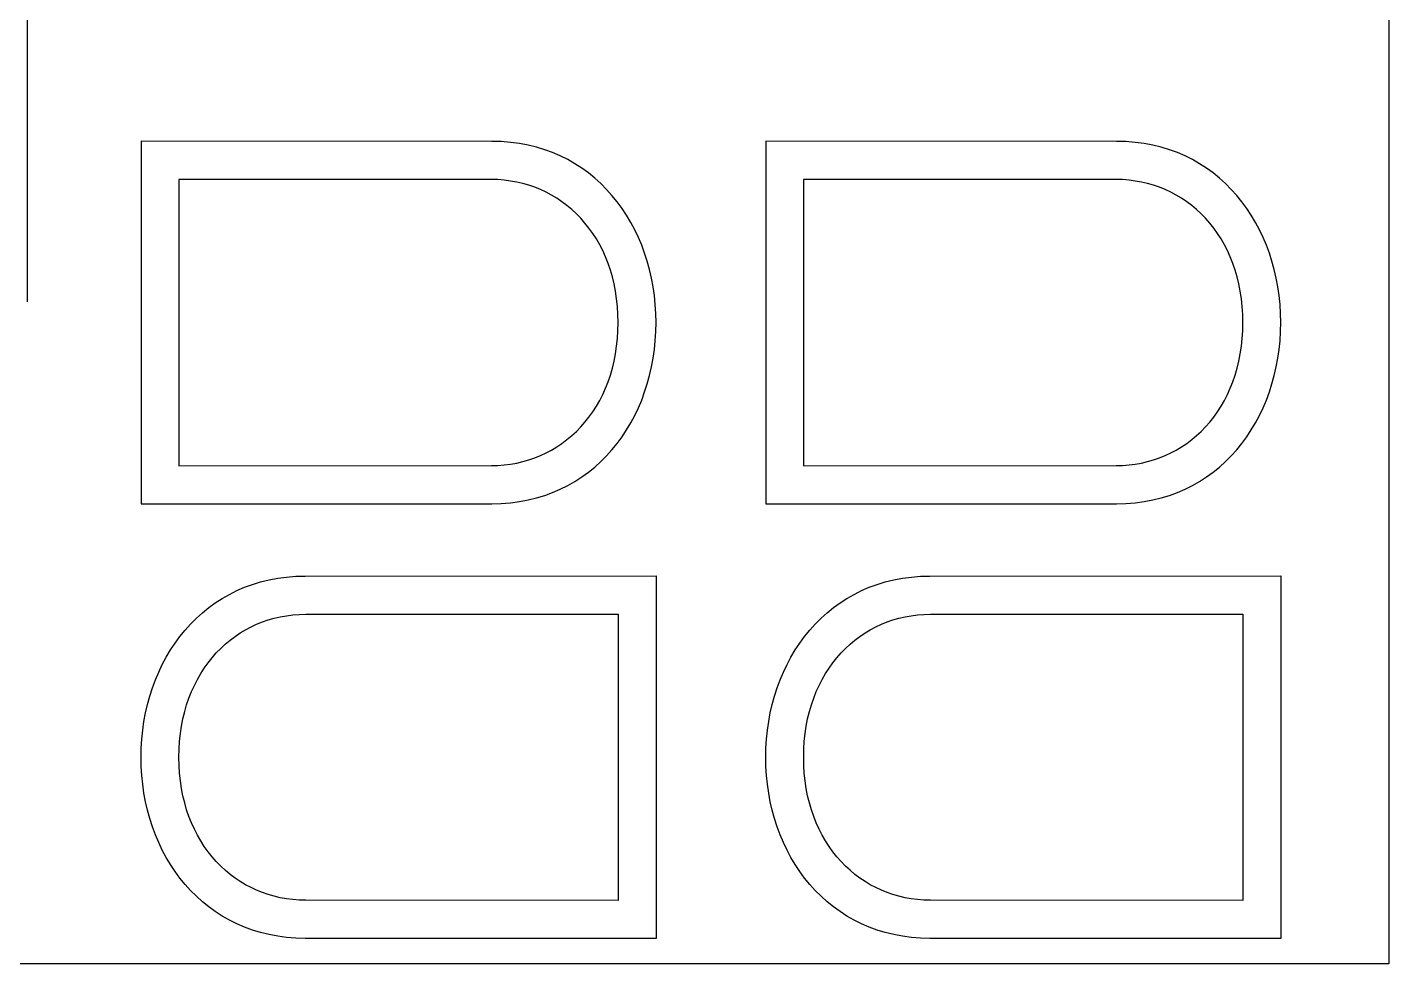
# Model space of a CAD drawing. Extents: x -7719 to 7719, y -4868 to 4868.
# Drawn here: x 818 to 2534, y -1563 to -383 of the extents above; entities that cross this region are included whole.
import ezdxf

# ---------------------------------------------------------------- set-up
doc = ezdxf.new("R2010")
doc.units = 0
doc.header["$MEASUREMENT"] = 0
doc.layers.get('0').update_dxf_attribs({"linetype": 'CONTINUOUS'})

msp = doc.modelspace()

# ---------------------------------------------------------------- linework, layer by layer
for p, q in [((2534.3, 1562.6), (2534.3, -1562.6)), ((818.4, -72.7), (818.4, -728.8)), ((1404, -526.9), (961.8, -526.7)), ((961.8, -526.7), (961.8, -983.5)), ((1415.8, -527.2), (1404, -526.9)), ((1427.3, -528.1), (1415.8, -527.2)), ((1438.6, -529.6), (1427.3, -528.1)), ((1449.5, -531.6), (1438.6, -529.6)), ((1460.2, -534.3), (1449.5, -531.6)), ((2191.3, -526.9), (1749.1, -526.7)), ((1749.1, -526.7), (1749.1, -983.5)), ((2203.1, -527.2), (2191.3, -526.9)), ((2214.7, -528.1), (2203.1, -527.2)), ((2225.9, -529.6), (2214.7, -528.1)), ((2236.8, -531.6), (2225.9, -529.6)), ((2247.5, -534.3), (2236.8, -531.6)), ((1470.5, -537.4), (1460.2, -534.3)), ((1480.5, -541.1), (1470.5, -537.4)), ((1490.2, -545.3), (1480.5, -541.1)), ((1499.5, -549.9), (1490.2, -545.3)), ((2257.8, -537.4), (2247.5, -534.3)), ((2267.8, -541.1), (2257.8, -537.4)), ((2277.5, -545.3), (2267.8, -541.1)), ((2286.8, -549.9), (2277.5, -545.3)), ((1508.5, -555.1), (1499.5, -549.9)), ((1517.2, -560.7), (1508.5, -555.1)), ((1525.6, -566.7), (1517.2, -560.7)), ((2295.9, -555.1), (2286.8, -549.9)), ((2304.5, -560.7), (2295.9, -555.1)), ((2312.9, -566.7), (2304.5, -560.7)), ((1009.5, -574.8), (1009.5, -935.4)), ((1403.4, -574.9), (1009.5, -574.8)), ((1411.5, -575.1), (1403.4, -574.9)), ((1419.6, -575.8), (1411.5, -575.1)), ((1427.5, -576.8), (1419.6, -575.8)), ((1435.3, -578.2), (1427.5, -576.8)), ((1443, -580), (1435.3, -578.2)), ((1450.5, -582.1), (1443, -580)), ((1457.9, -584.7), (1450.5, -582.1)), ((1533.5, -573.2), (1525.6, -566.7)), ((1541.2, -580.1), (1533.5, -573.2)), ((1548.4, -587.3), (1541.2, -580.1)), ((1796.8, -574.8), (1796.8, -935.4)), ((2190.7, -574.9), (1796.8, -574.8)), ((2198.8, -575.1), (2190.7, -574.9)), ((2206.9, -575.8), (2198.8, -575.1)), ((2214.8, -576.8), (2206.9, -575.8)), ((2222.6, -578.2), (2214.8, -576.8)), ((2230.3, -580), (2222.6, -578.2)), ((2237.8, -582.1), (2230.3, -580)), ((2245.2, -584.7), (2237.8, -582.1)), ((2320.8, -573.2), (2312.9, -566.7)), ((2328.5, -580.1), (2320.8, -573.2)), ((2335.7, -587.3), (2328.5, -580.1)), ((1465.2, -587.6), (1457.9, -584.7)), ((1472.2, -590.9), (1465.2, -587.6)), ((1479.1, -594.6), (1472.2, -590.9)), ((1485.8, -598.6), (1479.1, -594.6)), ((1492.3, -602.9), (1485.8, -598.6)), ((1555.3, -594.9), (1548.4, -587.3)), ((1561.8, -602.9), (1555.3, -594.9)), ((2252.5, -587.6), (2245.2, -584.7)), ((2259.5, -590.9), (2252.5, -587.6)), ((2266.4, -594.6), (2259.5, -590.9)), ((2273.1, -598.6), (2266.4, -594.6)), ((2279.6, -602.9), (2273.1, -598.6)), ((2342.6, -594.9), (2335.7, -587.3)), ((2349.1, -602.9), (2342.6, -594.9)), ((1498.6, -607.6), (1492.3, -602.9)), ((1504.6, -612.7), (1498.6, -607.6)), ((1510.4, -618), (1504.6, -612.7)), ((1568, -611.3), (1561.8, -602.9)), ((1573.7, -620), (1568, -611.3)), ((2285.9, -607.6), (2279.6, -602.9)), ((2291.9, -612.7), (2285.9, -607.6)), ((2297.7, -618), (2291.9, -612.7)), ((2355.3, -611.3), (2349.1, -602.9)), ((2361, -620), (2355.3, -611.3)), ((1516, -623.7), (1510.4, -618)), ((1521.3, -629.8), (1516, -623.7)), ((1526.3, -636.1), (1521.3, -629.8)), ((1579.1, -628.9), (1573.7, -620)), ((1584, -638.2), (1579.1, -628.9)), ((2303.3, -623.7), (2297.7, -618)), ((2308.6, -629.8), (2303.3, -623.7)), ((2313.7, -636.1), (2308.6, -629.8)), ((2366.4, -628.9), (2361, -620)), ((2371.3, -638.2), (2366.4, -628.9)), ((1531.1, -642.8), (1526.3, -636.1)), ((1535.6, -649.7), (1531.1, -642.8)), ((1539.8, -657), (1535.6, -649.7)), ((1588.6, -647.8), (1584, -638.2)), ((1592.8, -657.6), (1588.6, -647.8)), ((2318.4, -642.8), (2313.7, -636.1)), ((2322.9, -649.7), (2318.4, -642.8)), ((2327.1, -657), (2322.9, -649.7)), ((2375.9, -647.8), (2371.3, -638.2)), ((2380.1, -657.6), (2375.9, -647.8)), ((1543.6, -664.5), (1539.8, -657)), ((1547.2, -672.4), (1543.6, -664.5)), ((1596.5, -667.6), (1592.8, -657.6)), ((1599.8, -677.9), (1596.5, -667.6)), ((2331, -664.5), (2327.1, -657)), ((2334.5, -672.4), (2331, -664.5)), ((2383.8, -667.6), (2380.1, -657.6)), ((2387.1, -677.9), (2383.8, -667.6)), ((1550.4, -680.5), (1547.2, -672.4)), ((1553.3, -688.9), (1550.4, -680.5)), ((1602.7, -688.4), (1599.8, -677.9)), ((2337.7, -680.5), (2334.5, -672.4)), ((2340.6, -688.9), (2337.7, -680.5)), ((2390, -688.4), (2387.1, -677.9)), ((1555.9, -697.6), (1553.3, -688.9)), ((1558, -706.5), (1555.9, -697.6)), ((1605.2, -699.1), (1602.7, -688.4)), ((1607.2, -710), (1605.2, -699.1)), ((2343.2, -697.6), (2340.6, -688.9)), ((2345.3, -706.5), (2343.2, -697.6)), ((2392.5, -699.1), (2390, -688.4)), ((2394.5, -710), (2392.5, -699.1)), ((1559.8, -715.7), (1558, -706.5)), ((1561.2, -725.2), (1559.8, -715.7)), ((1608.8, -721.1), (1607.2, -710)), ((2347.1, -715.7), (2345.3, -706.5)), ((2348.6, -725.2), (2347.1, -715.7)), ((2396.1, -721.1), (2394.5, -710)), ((1562.3, -734.9), (1561.2, -725.2)), ((1562.9, -744.9), (1562.3, -734.9)), ((1609.9, -732.3), (1608.8, -721.1)), ((1610.6, -743.6), (1609.9, -732.3)), ((2349.6, -734.9), (2348.6, -725.2)), ((2350.2, -744.9), (2349.6, -734.9)), ((2397.2, -732.3), (2396.1, -721.1)), ((2397.9, -743.6), (2397.2, -732.3)), ((1563.1, -755.1), (1562.9, -744.9)), ((1610.9, -755.1), (1610.6, -743.6)), ((2350.4, -755.1), (2350.2, -744.9)), ((2398.2, -755.1), (2397.9, -743.6)), ((1562.3, -775.2), (1562.9, -765.3)), ((1562.9, -765.3), (1563.1, -755.1)), ((1609.9, -777.9), (1610.6, -766.5)), ((1610.6, -766.5), (1610.9, -755.1)), ((2349.6, -775.2), (2350.2, -765.3)), ((2350.2, -765.3), (2350.4, -755.1)), ((2397.2, -777.9), (2397.9, -766.5)), ((2397.9, -766.5), (2398.2, -755.1)), ((1559.8, -794.4), (1561.2, -785)), ((1561.2, -785), (1562.3, -775.2)), ((1607.2, -800.1), (1608.8, -789.1)), ((1608.8, -789.1), (1609.9, -777.9)), ((2347.1, -794.4), (2348.6, -785)), ((2348.6, -785), (2349.6, -775.2)), ((2394.5, -800.1), (2396.1, -789.1)), ((2396.1, -789.1), (2397.2, -777.9)), ((1555.9, -812.6), (1558, -803.6)), ((1558, -803.6), (1559.8, -794.4)), ((1605.2, -811), (1607.2, -800.1)), ((2343.2, -812.6), (2345.3, -803.6)), ((2345.3, -803.6), (2347.1, -794.4)), ((2392.5, -811), (2394.5, -800.1)), ((1550.4, -829.7), (1553.3, -821.3)), ((1553.3, -821.3), (1555.9, -812.6)), ((1599.8, -832.2), (1602.7, -821.7)), ((1602.7, -821.7), (1605.2, -811)), ((2337.7, -829.7), (2340.6, -821.3)), ((2340.6, -821.3), (2343.2, -812.6)), ((2387.1, -832.2), (2390, -821.7)), ((2390, -821.7), (2392.5, -811)), ((1543.6, -845.6), (1547.2, -837.8)), ((1547.2, -837.8), (1550.4, -829.7)), ((1596.5, -842.5), (1599.8, -832.2)), ((2331, -845.6), (2334.5, -837.8)), ((2334.5, -837.8), (2337.7, -829.7)), ((2383.8, -842.5), (2387.1, -832.2)), ((1535.6, -860.4), (1539.8, -853.2)), ((1539.8, -853.2), (1543.6, -845.6)), ((1588.6, -862.4), (1592.8, -852.6)), ((1592.8, -852.6), (1596.5, -842.5)), ((2322.9, -860.4), (2327.1, -853.2)), ((2327.1, -853.2), (2331, -845.6)), ((2375.9, -862.4), (2380.1, -852.6)), ((2380.1, -852.6), (2383.8, -842.5)), ((1521.3, -880.4), (1526.3, -874.1)), ((1526.3, -874.1), (1531.1, -867.4)), ((1531.1, -867.4), (1535.6, -860.4)), ((1579.1, -881.2), (1584, -872)), ((1584, -872), (1588.6, -862.4)), ((2308.6, -880.4), (2313.7, -874.1)), ((2313.7, -874.1), (2318.4, -867.4)), ((2318.4, -867.4), (2322.9, -860.4)), ((2366.4, -881.2), (2371.3, -872)), ((2371.3, -872), (2375.9, -862.4)), ((1504.6, -897.5), (1510.4, -892.1)), ((1510.4, -892.1), (1516, -886.4)), ((1516, -886.4), (1521.3, -880.4)), ((1568, -898.9), (1573.7, -890.2)), ((1573.7, -890.2), (1579.1, -881.2)), ((2291.9, -897.5), (2297.7, -892.1)), ((2297.7, -892.1), (2303.3, -886.4)), ((2303.3, -886.4), (2308.6, -880.4)), ((2355.3, -898.9), (2361, -890.2)), ((2361, -890.2), (2366.4, -881.2)), ((1485.8, -911.6), (1492.3, -907.2)), ((1492.3, -907.2), (1498.6, -902.5)), ((1498.6, -902.5), (1504.6, -897.5)), ((1555.3, -915.2), (1561.8, -907.2)), ((1561.8, -907.2), (1568, -898.9)), ((2273.1, -911.6), (2279.6, -907.2)), ((2279.6, -907.2), (2285.9, -902.5)), ((2285.9, -902.5), (2291.9, -897.5)), ((2342.6, -915.2), (2349.1, -907.2)), ((2349.1, -907.2), (2355.3, -898.9)), ((1450.5, -928), (1457.9, -925.5)), ((1457.9, -925.5), (1465.2, -922.5)), ((1465.2, -922.5), (1472.2, -919.2)), ((1472.2, -919.2), (1479.1, -915.6)), ((1479.1, -915.6), (1485.8, -911.6)), ((1541.2, -930.1), (1548.4, -922.9)), ((1548.4, -922.9), (1555.3, -915.2)), ((2237.8, -928), (2245.2, -925.5)), ((2245.2, -925.5), (2252.5, -922.5)), ((2252.5, -922.5), (2259.5, -919.2)), ((2259.5, -919.2), (2266.4, -915.6)), ((2266.4, -915.6), (2273.1, -911.6)), ((2328.5, -930.1), (2335.7, -922.9)), ((2335.7, -922.9), (2342.6, -915.2)), ((1009.5, -935.4), (1403.4, -935.2)), ((1403.4, -935.2), (1411.5, -935)), ((1411.5, -935), (1419.6, -934.4)), ((1419.6, -934.4), (1427.5, -933.4)), ((1427.5, -933.4), (1435.3, -932)), ((1435.3, -932), (1443, -930.2)), ((1443, -930.2), (1450.5, -928)), ((1517.2, -949.5), (1525.6, -943.4)), ((1525.6, -943.4), (1533.5, -937)), ((1533.5, -937), (1541.2, -930.1)), ((1796.8, -935.4), (2190.7, -935.2)), ((2190.7, -935.2), (2198.8, -935)), ((2198.8, -935), (2206.9, -934.4)), ((2206.9, -934.4), (2214.8, -933.4)), ((2214.8, -933.4), (2222.6, -932)), ((2222.6, -932), (2230.3, -930.2)), ((2230.3, -930.2), (2237.8, -928)), ((2304.5, -949.5), (2312.9, -943.4)), ((2312.9, -943.4), (2320.8, -937)), ((2320.8, -937), (2328.5, -930.1)), ((1490.2, -964.9), (1499.5, -960.2)), ((1499.5, -960.2), (1508.6, -955.1)), ((1508.6, -955.1), (1517.2, -949.5)), ((2277.5, -964.9), (2286.8, -960.2)), ((2286.8, -960.2), (2295.9, -955.1)), ((2295.9, -955.1), (2304.5, -949.5)), ((1449.5, -978.5), (1460.2, -975.9)), ((1460.2, -975.9), (1470.5, -972.7)), ((1470.5, -972.7), (1480.5, -969.1)), ((1480.5, -969.1), (1490.2, -964.9)), ((2236.9, -978.5), (2247.5, -975.9)), ((2247.5, -975.9), (2257.8, -972.7)), ((2257.8, -972.7), (2267.8, -969.1)), ((2267.8, -969.1), (2277.5, -964.9)), ((961.8, -983.5), (1404, -983.3)), ((1404, -983.3), (1415.8, -983)), ((1415.8, -983), (1427.4, -982.1)), ((1427.4, -982.1), (1438.6, -980.6)), ((1438.6, -980.6), (1449.5, -978.5)), ((1749.1, -983.5), (2191.3, -983.3)), ((2191.3, -983.3), (2203.1, -983)), ((2203.1, -983), (2214.7, -982.1)), ((2214.7, -982.1), (2225.9, -980.6)), ((2225.9, -980.6), (2236.9, -978.5)), ((1112.5, -1081.7), (1123.1, -1079.1)), ((1123.1, -1079.1), (1134.1, -1077)), ((1134.1, -1077), (1145.3, -1075.5)), ((1145.3, -1075.5), (1156.8, -1074.6)), ((1156.8, -1074.6), (1168.7, -1074.3)), ((1168.7, -1074.3), (1610.9, -1074.1)), ((1610.9, -1074.1), (1610.9, -1530.9)), ((1899.8, -1081.7), (1910.4, -1079.1)), ((1910.4, -1079.1), (1921.4, -1077)), ((1921.4, -1077), (1932.6, -1075.5)), ((1932.6, -1075.5), (1944.2, -1074.6)), ((1944.2, -1074.6), (1956, -1074.3)), ((1956, -1074.3), (2398.2, -1074.1)), ((2398.2, -1074.1), (2398.2, -1530.9)), ((1064.1, -1102.5), (1073.1, -1097.4)), ((1073.1, -1097.4), (1082.5, -1092.7)), ((1082.5, -1092.7), (1092.2, -1088.5)), ((1092.2, -1088.5), (1102.2, -1084.8)), ((1102.2, -1084.8), (1112.5, -1081.7)), ((1851.4, -1102.5), (1860.4, -1097.4)), ((1860.4, -1097.4), (1869.8, -1092.7)), ((1869.8, -1092.7), (1879.5, -1088.5)), ((1879.5, -1088.5), (1889.5, -1084.8)), ((1889.5, -1084.8), (1899.8, -1081.7)), ((1039.1, -1120.6), (1047.1, -1114.1)), ((1047.1, -1114.1), (1055.4, -1108.1)), ((1055.4, -1108.1), (1064.1, -1102.5)), ((1826.4, -1120.6), (1834.4, -1114.1)), ((1834.4, -1114.1), (1842.7, -1108.1)), ((1842.7, -1108.1), (1851.4, -1102.5)), ((1024.2, -1134.7), (1031.5, -1127.5)), ((1031.5, -1127.5), (1039.1, -1120.6)), ((1107.5, -1135.1), (1114.7, -1132.1)), ((1114.7, -1132.1), (1122.1, -1129.6)), ((1122.1, -1129.6), (1129.7, -1127.4)), ((1129.7, -1127.4), (1137.3, -1125.6)), ((1137.3, -1125.6), (1145.2, -1124.2)), ((1145.2, -1124.2), (1153.1, -1123.2)), ((1153.1, -1123.2), (1161.1, -1122.6)), ((1161.1, -1122.6), (1169.3, -1122.4)), ((1169.3, -1122.4), (1563.1, -1122.2)), ((1563.1, -1122.2), (1563.1, -1482.8)), ((1811.5, -1134.7), (1818.8, -1127.5)), ((1818.8, -1127.5), (1826.4, -1120.6)), ((1894.8, -1135.1), (1902, -1132.1)), ((1902, -1132.1), (1909.4, -1129.6)), ((1909.4, -1129.6), (1917, -1127.4)), ((1917, -1127.4), (1924.7, -1125.6)), ((1924.7, -1125.6), (1932.5, -1124.2)), ((1932.5, -1124.2), (1940.4, -1123.2)), ((1940.4, -1123.2), (1948.4, -1122.6)), ((1948.4, -1122.6), (1956.6, -1122.4)), ((1956.6, -1122.4), (2350.4, -1122.2)), ((2350.4, -1122.2), (2350.4, -1482.8)), ((1010.8, -1150.4), (1017.3, -1142.4)), ((1017.3, -1142.4), (1024.2, -1134.7)), ((1080.4, -1150.4), (1086.9, -1146)), ((1086.9, -1146), (1093.5, -1142)), ((1093.5, -1142), (1100.4, -1138.3)), ((1100.4, -1138.3), (1107.5, -1135.1)), ((1798.1, -1150.4), (1804.7, -1142.4)), ((1804.7, -1142.4), (1811.5, -1134.7)), ((1867.7, -1150.4), (1874.2, -1146)), ((1874.2, -1146), (1880.8, -1142)), ((1880.8, -1142), (1887.7, -1138.3)), ((1887.7, -1138.3), (1894.8, -1135.1)), ((998.9, -1167.4), (1004.7, -1158.7)), ((1004.7, -1158.7), (1010.8, -1150.4)), ((1056.7, -1171.2), (1062.2, -1165.5)), ((1062.2, -1165.5), (1068, -1160.1)), ((1068, -1160.1), (1074.1, -1155.1)), ((1074.1, -1155.1), (1080.4, -1150.4)), ((1786.3, -1167.4), (1792, -1158.7)), ((1792, -1158.7), (1798.1, -1150.4)), ((1844, -1171.2), (1849.5, -1165.5)), ((1849.5, -1165.5), (1855.4, -1160.1)), ((1855.4, -1160.1), (1861.4, -1155.1)), ((1861.4, -1155.1), (1867.7, -1150.4)), ((988.6, -1185.6), (993.6, -1176.4)), ((993.6, -1176.4), (998.9, -1167.4)), ((1041.5, -1190.2), (1046.3, -1183.5)), ((1046.3, -1183.5), (1051.4, -1177.2)), ((1051.4, -1177.2), (1056.7, -1171.2)), ((1775.9, -1185.6), (1780.9, -1176.4)), ((1780.9, -1176.4), (1786.3, -1167.4)), ((1828.9, -1190.2), (1833.6, -1183.5)), ((1833.6, -1183.5), (1838.7, -1177.2)), ((1838.7, -1177.2), (1844, -1171.2)), ((979.9, -1205), (984.1, -1195.2)), ((984.1, -1195.2), (988.6, -1185.6)), ((1032.9, -1204.4), (1037.1, -1197.1)), ((1037.1, -1197.1), (1041.5, -1190.2)), ((1767.2, -1205), (1771.4, -1195.2)), ((1771.4, -1195.2), (1775.9, -1185.6)), ((1820.2, -1204.4), (1824.4, -1197.1)), ((1824.4, -1197.1), (1828.9, -1190.2)), ((972.8, -1225.4), (976.2, -1215.1)), ((976.2, -1215.1), (979.9, -1205)), ((1025.4, -1219.8), (1029, -1212)), ((1029, -1212), (1032.9, -1204.4)), ((1760.1, -1225.4), (1763.5, -1215.1)), ((1763.5, -1215.1), (1767.2, -1205)), ((1812.8, -1219.8), (1816.3, -1212)), ((1816.3, -1212), (1820.2, -1204.4)), ((969.9, -1235.9), (972.8, -1225.4)), ((1019.3, -1236.3), (1022.2, -1227.9)), ((1022.2, -1227.9), (1025.4, -1219.8)), ((1757.3, -1235.9), (1760.1, -1225.4)), ((1806.6, -1236.3), (1809.5, -1227.9)), ((1809.5, -1227.9), (1812.8, -1219.8)), ((965.4, -1257.5), (967.5, -1246.6)), ((967.5, -1246.6), (969.9, -1235.9)), ((1014.6, -1254), (1016.8, -1245)), ((1016.8, -1245), (1019.3, -1236.3)), ((1752.8, -1257.5), (1754.8, -1246.6)), ((1754.8, -1246.6), (1757.3, -1235.9)), ((1801.9, -1254), (1804.1, -1245)), ((1804.1, -1245), (1806.6, -1236.3)), ((962.7, -1279.7), (963.9, -1268.5)), ((963.9, -1268.5), (965.4, -1257.5)), ((1011.4, -1272.6), (1012.8, -1263.2)), ((1012.8, -1263.2), (1014.6, -1254)), ((1750, -1279.7), (1751.2, -1268.5)), ((1751.2, -1268.5), (1752.8, -1257.5)), ((1798.7, -1272.6), (1800.1, -1263.2)), ((1800.1, -1263.2), (1801.9, -1254)), ((962, -1291.1), (962.7, -1279.7)), ((1009.8, -1292.3), (1010.4, -1282.3)), ((1010.4, -1282.3), (1011.4, -1272.6)), ((1749.3, -1291.1), (1750, -1279.7)), ((1797.1, -1292.3), (1797.7, -1282.3)), ((1797.7, -1282.3), (1798.7, -1272.6)), ((961.8, -1302.5), (962, -1291.1)), ((962, -1314), (961.8, -1302.5)), ((1009.5, -1302.5), (1009.8, -1292.3)), ((1009.8, -1312.7), (1009.5, -1302.5)), ((1749.1, -1302.5), (1749.3, -1291.1)), ((1749.3, -1314), (1749.1, -1302.5)), ((1796.9, -1302.5), (1797.1, -1292.3)), ((1797.1, -1312.7), (1796.9, -1302.5)), ((962.7, -1325.3), (962, -1314)), ((1010.4, -1322.7), (1009.8, -1312.7)), ((1750, -1325.3), (1749.3, -1314)), ((1797.7, -1322.7), (1797.1, -1312.7)), ((963.9, -1336.5), (962.7, -1325.3)), ((965.4, -1347.6), (963.9, -1336.5)), ((1011.4, -1332.4), (1010.4, -1322.7)), ((1012.8, -1341.9), (1011.4, -1332.4)), ((1751.2, -1336.5), (1750, -1325.3)), ((1752.8, -1347.6), (1751.2, -1336.5)), ((1798.7, -1332.4), (1797.7, -1322.7)), ((1800.1, -1341.9), (1798.7, -1332.4)), ((967.5, -1358.5), (965.4, -1347.6)), ((1014.6, -1351.1), (1012.8, -1341.9)), ((1016.8, -1360), (1014.6, -1351.1)), ((1754.8, -1358.5), (1752.8, -1347.6)), ((1801.9, -1351.1), (1800.1, -1341.9)), ((1804.1, -1360), (1801.9, -1351.1)), ((969.9, -1369.2), (967.5, -1358.5)), ((972.8, -1379.7), (969.9, -1369.2)), ((1019.3, -1368.7), (1016.8, -1360)), ((1022.2, -1377.1), (1019.3, -1368.7)), ((1757.3, -1369.2), (1754.8, -1358.5)), ((1760.1, -1379.7), (1757.3, -1369.2)), ((1806.6, -1368.7), (1804.1, -1360)), ((1809.5, -1377.1), (1806.6, -1368.7)), ((976.2, -1390), (972.8, -1379.7)), ((1025.4, -1385.2), (1022.2, -1377.1)), ((1029, -1393.1), (1025.4, -1385.2)), ((1763.5, -1390), (1760.1, -1379.7)), ((1812.8, -1385.2), (1809.5, -1377.1)), ((1816.3, -1393.1), (1812.8, -1385.2)), ((979.9, -1400), (976.2, -1390)), ((984.1, -1409.8), (979.9, -1400)), ((1032.9, -1400.6), (1029, -1393.1)), ((1037.1, -1407.9), (1032.9, -1400.6)), ((1767.2, -1400), (1763.5, -1390)), ((1771.4, -1409.8), (1767.2, -1400)), ((1820.2, -1400.6), (1816.3, -1393.1)), ((1824.4, -1407.9), (1820.2, -1400.6)), ((988.6, -1419.4), (984.1, -1409.8)), ((993.6, -1428.7), (988.6, -1419.4)), ((1041.5, -1414.8), (1037.1, -1407.9)), ((1046.3, -1421.5), (1041.5, -1414.8)), ((1051.4, -1427.8), (1046.3, -1421.5)), ((1775.9, -1419.4), (1771.4, -1409.8)), ((1780.9, -1428.7), (1775.9, -1419.4)), ((1828.9, -1414.8), (1824.4, -1407.9)), ((1833.6, -1421.5), (1828.9, -1414.8)), ((1838.7, -1427.8), (1833.6, -1421.5)), ((998.9, -1437.7), (993.6, -1428.7)), ((1004.7, -1446.3), (998.9, -1437.7)), ((1056.7, -1433.8), (1051.4, -1427.8)), ((1062.2, -1439.5), (1056.7, -1433.8)), ((1068, -1444.9), (1062.2, -1439.5)), ((1786.2, -1437.7), (1780.9, -1428.7)), ((1792, -1446.3), (1786.2, -1437.7)), ((1844, -1433.8), (1838.7, -1427.8)), ((1849.5, -1439.5), (1844, -1433.8)), ((1855.4, -1444.9), (1849.5, -1439.5)), ((1010.8, -1454.7), (1004.7, -1446.3)), ((1017.3, -1462.7), (1010.8, -1454.7)), ((1074.1, -1450), (1068, -1444.9)), ((1080.4, -1454.7), (1074.1, -1450)), ((1086.9, -1459), (1080.4, -1454.7)), ((1798.1, -1454.7), (1792, -1446.3)), ((1804.7, -1462.7), (1798.1, -1454.7)), ((1861.4, -1450), (1855.4, -1444.9)), ((1867.7, -1454.7), (1861.4, -1450)), ((1874.2, -1459), (1867.7, -1454.7)), ((1024.2, -1470.3), (1017.3, -1462.7)), ((1031.5, -1477.5), (1024.2, -1470.3)), ((1093.5, -1463), (1086.9, -1459)), ((1100.4, -1466.7), (1093.5, -1463)), ((1107.5, -1470), (1100.4, -1466.7)), ((1114.7, -1472.9), (1107.5, -1470)), ((1122.1, -1475.4), (1114.7, -1472.9)), ((1129.7, -1477.6), (1122.1, -1475.4)), ((1811.5, -1470.3), (1804.7, -1462.7)), ((1818.8, -1477.5), (1811.5, -1470.3)), ((1880.8, -1463), (1874.2, -1459)), ((1887.7, -1466.7), (1880.8, -1463)), ((1894.8, -1470), (1887.7, -1466.7)), ((1902, -1472.9), (1894.8, -1470)), ((1909.4, -1475.4), (1902, -1472.9)), ((1917, -1477.6), (1909.4, -1475.4)), ((1039.1, -1484.4), (1031.5, -1477.5)), ((1047.1, -1490.9), (1039.1, -1484.4)), ((1055.4, -1496.9), (1047.1, -1490.9)), ((1137.3, -1479.4), (1129.7, -1477.6)), ((1145.2, -1480.8), (1137.3, -1479.4)), ((1153.1, -1481.8), (1145.2, -1480.8)), ((1161.1, -1482.4), (1153.1, -1481.8)), ((1169.3, -1482.6), (1161.1, -1482.4)), ((1563.1, -1482.8), (1169.3, -1482.6)), ((1826.4, -1484.4), (1818.8, -1477.5)), ((1834.4, -1490.9), (1826.4, -1484.4)), ((1842.7, -1496.9), (1834.4, -1490.9)), ((1924.7, -1479.4), (1917, -1477.6)), ((1932.5, -1480.8), (1924.7, -1479.4)), ((1940.4, -1481.8), (1932.5, -1480.8)), ((1948.4, -1482.4), (1940.4, -1481.8)), ((1956.6, -1482.6), (1948.4, -1482.4)), ((2350.4, -1482.8), (1956.6, -1482.6)), ((1064.1, -1502.5), (1055.4, -1496.9)), ((1073.1, -1507.7), (1064.1, -1502.5)), ((1082.5, -1512.3), (1073.1, -1507.7)), ((1851.4, -1502.5), (1842.7, -1496.9)), ((1860.4, -1507.7), (1851.4, -1502.5)), ((1869.8, -1512.3), (1860.4, -1507.7)), ((1092.1, -1516.5), (1082.5, -1512.3)), ((1102.2, -1520.2), (1092.1, -1516.5)), ((1112.5, -1523.3), (1102.2, -1520.2)), ((1123.1, -1525.9), (1112.5, -1523.3)), ((1134.1, -1528), (1123.1, -1525.9)), ((1879.5, -1516.5), (1869.8, -1512.3)), ((1889.5, -1520.2), (1879.5, -1516.5)), ((1899.8, -1523.3), (1889.5, -1520.2)), ((1910.4, -1525.9), (1899.8, -1523.3)), ((1921.4, -1528), (1910.4, -1525.9)), ((1145.3, -1529.5), (1134.1, -1528)), ((1156.8, -1530.4), (1145.3, -1529.5)), ((1168.7, -1530.7), (1156.8, -1530.4)), ((1610.9, -1530.9), (1168.7, -1530.7)), ((1932.6, -1529.5), (1921.4, -1528)), ((1944.1, -1530.4), (1932.6, -1529.5)), ((1956, -1530.7), (1944.1, -1530.4)), ((2398.2, -1530.9), (1956, -1530.7)), ((2534.3, -1562.6), (-2514, -1562.6))]:
    msp.add_line(p, q)

doc.saveas('drawing.dxf')
